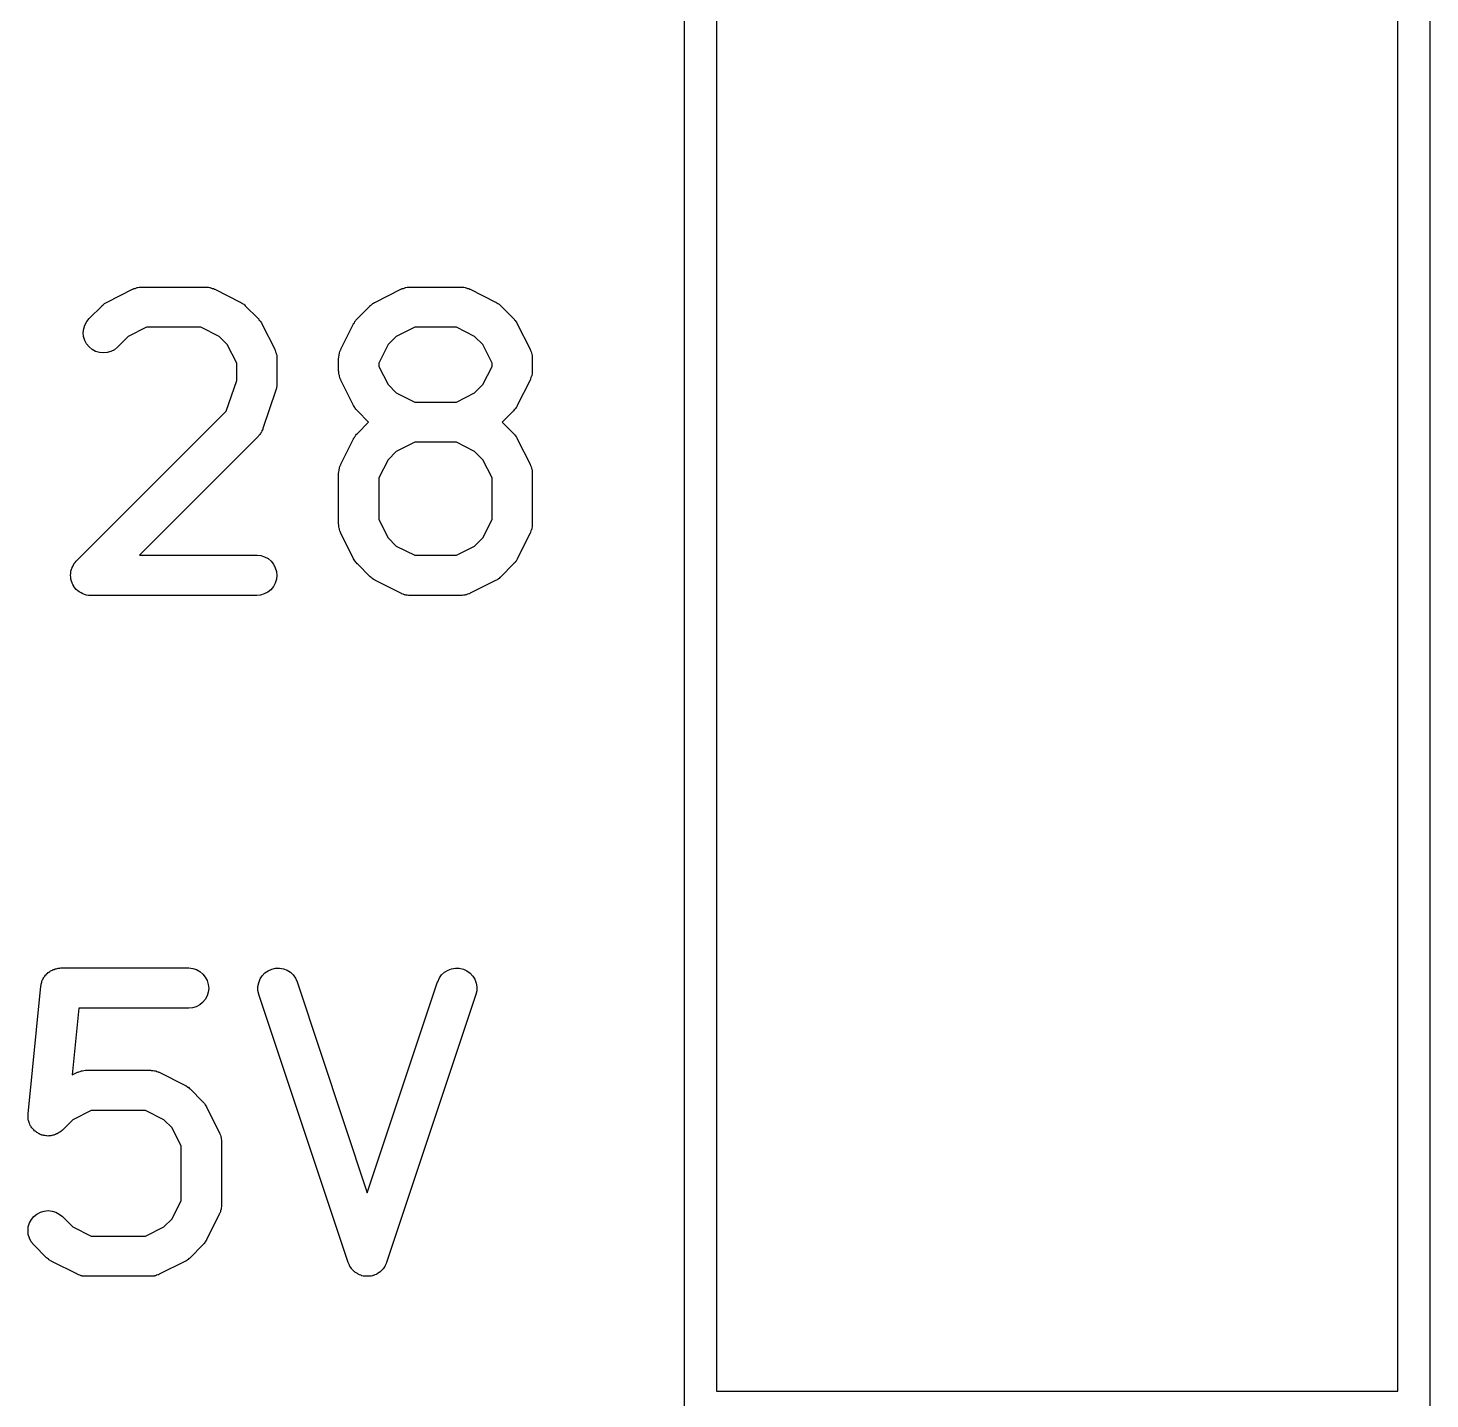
# Model space of a CAD drawing. Extents: x 96 to 150, y -148 to -38.
# Drawn here: x 129 to 134.23, y -127.98 to -122.87 of the extents above; entities that cross this region are included whole.
import ezdxf

# ---------------------------------------------------------------- set-up
doc = ezdxf.new("R2010")
doc.units = 0
doc.header["$MEASUREMENT"] = 0
doc.layers.add('BLACK', color=7, linetype='CONTINUOUS')

msp = doc.modelspace()

# ---------------------------------------------------------------- linework, layer by layer
at = {"layer": 'BLACK', "linetype": 'CONTINUOUS'}
for p, q in [((131.452, -128.013), (131.452, -115.259)), ((134.232, -115.259), (134.232, -128.013)), ((131.572, -115.316), (131.572, -127.956)), ((134.112, -127.956), (134.112, -115.316)), ((129.3, -123.893), (129.395, -123.845)), ((129.395, -123.845), (129.396, -123.845)), ((129.396, -123.845), (129.398, -123.844)), ((129.398, -123.844), (129.4, -123.843)), ((129.4, -123.843), (129.405, -123.842)), ((129.405, -123.842), (129.41, -123.84)), ((129.41, -123.84), (129.412, -123.839)), ((129.412, -123.839), (129.414, -123.839)), ((129.414, -123.839), (129.419, -123.838)), ((129.419, -123.838), (129.425, -123.838)), ((129.425, -123.838), (129.427, -123.838)), ((129.427, -123.838), (129.429, -123.837)), ((129.429, -123.837), (129.667, -123.837)), ((129.667, -123.837), (129.668, -123.837)), ((129.668, -123.837), (129.67, -123.838)), ((129.67, -123.838), (129.672, -123.838)), ((129.672, -123.838), (129.678, -123.838)), ((129.678, -123.838), (129.683, -123.839)), ((129.683, -123.839), (129.685, -123.84)), ((129.685, -123.84), (129.687, -123.84)), ((129.687, -123.84), (129.692, -123.842)), ((129.692, -123.842), (129.697, -123.843)), ((129.697, -123.843), (129.699, -123.845)), ((129.699, -123.845), (129.701, -123.845)), ((129.701, -123.845), (129.796, -123.893)), ((130.3, -123.893), (130.395, -123.845)), ((130.395, -123.845), (130.396, -123.845)), ((130.396, -123.845), (130.398, -123.844)), ((130.398, -123.844), (130.4, -123.843)), ((130.4, -123.843), (130.405, -123.842)), ((130.405, -123.842), (130.41, -123.84)), ((130.41, -123.84), (130.412, -123.839)), ((130.412, -123.839), (130.414, -123.839)), ((130.414, -123.839), (130.419, -123.838)), ((130.419, -123.838), (130.425, -123.838)), ((130.425, -123.838), (130.427, -123.838)), ((130.427, -123.838), (130.429, -123.837)), ((130.429, -123.837), (130.619, -123.837)), ((130.619, -123.837), (130.62, -123.837)), ((130.62, -123.837), (130.623, -123.838)), ((130.623, -123.838), (130.625, -123.838)), ((130.625, -123.838), (130.63, -123.838)), ((130.63, -123.838), (130.635, -123.839)), ((130.635, -123.839), (130.637, -123.84)), ((130.637, -123.84), (130.639, -123.84)), ((130.639, -123.84), (130.644, -123.842)), ((130.644, -123.842), (130.649, -123.843)), ((130.649, -123.843), (130.651, -123.845)), ((130.651, -123.845), (130.653, -123.845)), ((130.653, -123.845), (130.748, -123.893)), ((129.233, -123.955), (129.281, -123.907)), ((129.281, -123.906), (129.285, -123.904)), ((129.281, -123.907), (129.281, -123.906)), ((129.285, -123.904), (129.288, -123.901)), ((129.288, -123.901), (129.29, -123.899)), ((129.29, -123.899), (129.293, -123.897)), ((129.293, -123.897), (129.297, -123.895)), ((129.297, -123.895), (129.3, -123.893)), ((129.796, -123.893), (129.797, -123.893)), ((129.797, -123.893), (129.8, -123.896)), ((129.8, -123.896), (129.804, -123.898)), ((129.804, -123.898), (129.806, -123.9)), ((129.806, -123.9), (129.809, -123.901)), ((129.809, -123.901), (129.812, -123.904)), ((129.812, -123.904), (129.815, -123.907)), ((129.815, -123.907), (129.863, -123.955)), ((130.233, -123.955), (130.281, -123.907)), ((130.281, -123.906), (130.285, -123.904)), ((130.281, -123.907), (130.281, -123.906)), ((130.285, -123.904), (130.288, -123.901)), ((130.288, -123.901), (130.29, -123.899)), ((130.29, -123.899), (130.293, -123.897)), ((130.293, -123.897), (130.297, -123.895)), ((130.297, -123.895), (130.3, -123.893)), ((130.748, -123.893), (130.749, -123.893)), ((130.749, -123.893), (130.753, -123.896)), ((130.753, -123.896), (130.756, -123.898)), ((130.756, -123.898), (130.759, -123.9)), ((130.759, -123.9), (130.761, -123.901)), ((130.761, -123.901), (130.764, -123.904)), ((130.764, -123.904), (130.768, -123.907)), ((130.768, -123.907), (130.815, -123.955)), ((129.213, -123.993), (129.217, -123.979)), ((129.217, -123.979), (129.224, -123.966)), ((129.224, -123.966), (129.233, -123.955)), ((129.863, -123.955), (129.864, -123.955)), ((129.864, -123.955), (129.866, -123.959)), ((129.866, -123.959), (129.869, -123.962)), ((129.869, -123.962), (129.871, -123.964)), ((129.871, -123.964), (129.873, -123.967)), ((129.873, -123.967), (129.875, -123.971)), ((129.875, -123.971), (129.877, -123.974)), ((129.877, -123.974), (129.925, -124.069)), ((130.171, -124.069), (130.219, -123.974)), ((130.219, -123.973), (130.222, -123.97)), ((130.219, -123.974), (130.219, -123.973)), ((130.222, -123.97), (130.224, -123.966)), ((130.224, -123.966), (130.226, -123.963)), ((130.226, -123.963), (130.227, -123.961)), ((130.227, -123.961), (130.23, -123.958)), ((130.23, -123.958), (130.233, -123.955)), ((130.815, -123.955), (130.816, -123.955)), ((130.816, -123.955), (130.819, -123.959)), ((130.819, -123.959), (130.822, -123.962)), ((130.822, -123.962), (130.823, -123.964)), ((130.823, -123.964), (130.825, -123.967)), ((130.825, -123.967), (130.827, -123.971)), ((130.827, -123.971), (130.829, -123.974)), ((130.829, -123.974), (130.877, -124.069)), ((129.211, -124.007), (129.213, -123.993)), ((129.212, -124.022), (129.211, -124.007)), ((129.217, -124.036), (129.212, -124.022)), ((129.223, -124.049), (129.217, -124.036)), ((129.378, -124.022), (129.339, -124.061)), ((129.447, -123.987), (129.378, -124.022)), ((129.649, -123.987), (129.447, -123.987)), ((129.718, -124.022), (129.649, -123.987)), ((129.748, -124.052), (129.718, -124.022)), ((130.378, -124.022), (130.348, -124.052)), ((130.447, -123.987), (130.378, -124.022)), ((130.602, -123.987), (130.447, -123.987)), ((130.67, -124.022), (130.602, -123.987)), ((130.701, -124.052), (130.67, -124.022)), ((129.233, -124.06), (129.223, -124.049)), ((129.244, -124.07), (129.233, -124.06)), ((129.257, -124.077), (129.244, -124.07)), ((129.271, -124.081), (129.257, -124.077)), ((129.285, -124.083), (129.271, -124.081)), ((129.3, -124.081), (129.285, -124.083)), ((129.314, -124.077), (129.3, -124.081)), ((129.327, -124.071), (129.314, -124.077)), ((129.338, -124.061), (129.327, -124.071)), ((129.339, -124.061), (129.338, -124.061)), ((129.783, -124.121), (129.748, -124.052)), ((129.925, -124.069), (129.925, -124.07)), ((129.925, -124.07), (129.926, -124.072)), ((129.926, -124.072), (129.927, -124.074)), ((129.927, -124.074), (129.928, -124.079)), ((129.928, -124.079), (129.93, -124.084)), ((129.93, -124.084), (129.93, -124.086)), ((129.93, -124.086), (129.931, -124.088)), ((129.931, -124.088), (129.932, -124.093)), ((130.165, -124.087), (130.166, -124.085)), ((130.165, -124.092), (130.165, -124.087)), ((130.166, -124.083), (130.168, -124.078)), ((130.166, -124.085), (130.166, -124.083)), ((130.168, -124.078), (130.17, -124.073)), ((130.17, -124.073), (130.171, -124.071)), ((130.171, -124.071), (130.171, -124.069)), ((130.348, -124.052), (130.313, -124.121)), ((130.735, -124.121), (130.701, -124.052)), ((130.877, -124.069), (130.877, -124.07)), ((130.877, -124.07), (130.878, -124.072)), ((130.878, -124.072), (130.879, -124.074)), ((130.879, -124.074), (130.881, -124.079)), ((130.881, -124.079), (130.882, -124.084)), ((130.882, -124.084), (130.883, -124.086)), ((130.883, -124.086), (130.883, -124.088)), ((130.883, -124.088), (130.884, -124.093)), ((129.783, -124.186), (129.783, -124.121)), ((129.932, -124.093), (129.932, -124.098)), ((129.932, -124.098), (129.932, -124.101)), ((129.932, -124.101), (129.933, -124.103)), ((129.933, -124.103), (129.933, -124.198)), ((130.163, -124.102), (130.164, -124.1)), ((130.163, -124.103), (130.163, -124.102)), ((130.163, -124.15), (130.163, -124.103)), ((130.164, -124.097), (130.165, -124.092)), ((130.164, -124.1), (130.164, -124.097)), ((130.313, -124.121), (130.313, -124.133)), ((130.313, -124.133), (130.348, -124.201)), ((130.701, -124.201), (130.735, -124.133)), ((130.735, -124.133), (130.735, -124.121)), ((130.884, -124.093), (130.885, -124.098)), ((130.885, -124.098), (130.885, -124.101)), ((130.885, -124.101), (130.885, -124.103)), ((130.885, -124.103), (130.885, -124.15)), ((129.744, -124.3), (129.783, -124.186)), ((130.164, -124.153), (130.163, -124.15)), ((130.164, -124.155), (130.164, -124.153)), ((130.164, -124.16), (130.164, -124.155)), ((130.165, -124.165), (130.164, -124.16)), ((130.166, -124.167), (130.165, -124.165)), ((130.166, -124.169), (130.166, -124.167)), ((130.168, -124.174), (130.166, -124.169)), ((130.169, -124.179), (130.168, -124.174)), ((130.17, -124.181), (130.169, -124.179)), ((130.171, -124.183), (130.17, -124.181)), ((130.171, -124.184), (130.171, -124.183)), ((130.219, -124.279), (130.171, -124.184)), ((130.877, -124.184), (130.829, -124.279)), ((130.878, -124.182), (130.877, -124.184)), ((130.879, -124.18), (130.878, -124.182)), ((130.88, -124.175), (130.879, -124.18)), ((130.882, -124.17), (130.88, -124.175)), ((130.883, -124.168), (130.882, -124.17)), ((130.884, -124.161), (130.883, -124.166)), ((130.883, -124.166), (130.883, -124.168)), ((130.885, -124.156), (130.884, -124.161)), ((130.885, -124.15), (130.885, -124.152)), ((130.885, -124.152), (130.885, -124.154)), ((130.885, -124.154), (130.885, -124.156)), ((129.929, -124.222), (129.881, -124.365)), ((129.93, -124.218), (129.929, -124.222)), ((129.931, -124.214), (129.93, -124.218)), ((129.932, -124.208), (129.931, -124.211)), ((129.931, -124.211), (129.931, -124.214)), ((129.933, -124.199), (129.932, -124.203)), ((129.932, -124.203), (129.932, -124.208)), ((129.933, -124.198), (129.933, -124.199)), ((130.348, -124.201), (130.378, -124.232)), ((130.378, -124.232), (130.447, -124.266)), ((130.602, -124.266), (130.67, -124.232)), ((130.67, -124.232), (130.701, -124.201)), ((130.221, -124.283), (130.219, -124.279)), ((130.223, -124.287), (130.221, -124.283)), ((130.225, -124.289), (130.223, -124.287)), ((130.227, -124.292), (130.225, -124.289)), ((130.23, -124.295), (130.227, -124.292)), ((130.232, -124.298), (130.23, -124.295)), ((130.233, -124.299), (130.232, -124.298)), ((130.447, -124.266), (130.602, -124.266)), ((130.818, -124.295), (130.815, -124.299)), ((130.821, -124.292), (130.818, -124.295)), ((130.823, -124.29), (130.821, -124.292)), ((130.825, -124.287), (130.823, -124.29)), ((130.827, -124.284), (130.825, -124.287)), ((130.829, -124.28), (130.827, -124.284)), ((130.829, -124.279), (130.829, -124.28)), ((129.185, -124.859), (129.744, -124.3)), ((130.275, -124.341), (130.233, -124.299)), ((130.233, -124.383), (130.275, -124.341)), ((130.815, -124.299), (130.773, -124.341)), ((130.773, -124.341), (130.815, -124.383)), ((129.863, -124.394), (129.42, -124.837)), ((129.864, -124.392), (129.863, -124.394)), ((129.866, -124.391), (129.864, -124.392)), ((129.869, -124.387), (129.866, -124.391)), ((129.872, -124.383), (129.869, -124.387)), ((129.873, -124.381), (129.872, -124.383)), ((129.875, -124.379), (129.873, -124.381)), ((129.877, -124.374), (129.875, -124.379)), ((129.879, -124.37), (129.877, -124.374)), ((129.88, -124.368), (129.879, -124.37)), ((129.881, -124.366), (129.88, -124.368)), ((129.881, -124.365), (129.881, -124.366)), ((130.219, -124.402), (130.222, -124.398)), ((130.219, -124.403), (130.219, -124.402)), ((130.222, -124.398), (130.224, -124.394)), ((130.224, -124.394), (130.226, -124.392)), ((130.226, -124.392), (130.227, -124.389)), ((130.227, -124.389), (130.23, -124.386)), ((130.23, -124.386), (130.233, -124.383)), ((130.815, -124.383), (130.816, -124.384)), ((130.816, -124.384), (130.819, -124.387)), ((130.819, -124.387), (130.822, -124.39)), ((130.822, -124.39), (130.823, -124.393)), ((130.823, -124.393), (130.825, -124.395)), ((130.825, -124.395), (130.827, -124.399)), ((130.827, -124.399), (130.829, -124.403)), ((130.171, -124.498), (130.219, -124.403)), ((130.378, -124.45), (130.348, -124.481)), ((130.447, -124.416), (130.378, -124.45)), ((130.602, -124.416), (130.447, -124.416)), ((130.67, -124.45), (130.602, -124.416)), ((130.701, -124.481), (130.67, -124.45)), ((130.829, -124.403), (130.877, -124.498)), ((130.166, -124.512), (130.168, -124.507)), ((130.168, -124.507), (130.17, -124.502)), ((130.17, -124.502), (130.171, -124.5)), ((130.171, -124.5), (130.171, -124.498)), ((130.348, -124.481), (130.313, -124.549)), ((130.735, -124.549), (130.701, -124.481)), ((130.877, -124.498), (130.877, -124.499)), ((130.877, -124.499), (130.878, -124.501)), ((130.878, -124.501), (130.879, -124.503)), ((130.879, -124.503), (130.881, -124.508)), ((130.163, -124.53), (130.164, -124.528)), ((130.163, -124.531), (130.163, -124.53)), ((130.163, -124.722), (130.163, -124.531)), ((130.164, -124.526), (130.165, -124.521)), ((130.164, -124.528), (130.164, -124.526)), ((130.165, -124.516), (130.166, -124.514)), ((130.165, -124.521), (130.165, -124.516)), ((130.166, -124.514), (130.166, -124.512)), ((130.313, -124.549), (130.313, -124.704)), ((130.735, -124.704), (130.735, -124.549)), ((130.881, -124.508), (130.882, -124.513)), ((130.882, -124.513), (130.883, -124.515)), ((130.883, -124.515), (130.883, -124.517)), ((130.883, -124.517), (130.884, -124.522)), ((130.884, -124.522), (130.885, -124.527)), ((130.885, -124.527), (130.885, -124.529)), ((130.885, -124.529), (130.885, -124.531)), ((130.885, -124.531), (130.885, -124.722)), ((130.313, -124.704), (130.348, -124.773)), ((130.701, -124.773), (130.735, -124.704)), ((130.164, -124.724), (130.163, -124.722)), ((130.164, -124.726), (130.164, -124.724)), ((130.164, -124.731), (130.164, -124.726)), ((130.165, -124.736), (130.164, -124.731)), ((130.166, -124.739), (130.165, -124.736)), ((130.166, -124.741), (130.166, -124.739)), ((130.168, -124.746), (130.166, -124.741)), ((130.169, -124.75), (130.168, -124.746)), ((130.17, -124.752), (130.169, -124.75)), ((130.171, -124.755), (130.17, -124.752)), ((130.219, -124.851), (130.171, -124.755)), ((130.171, -124.755), (130.171, -124.755)), ((130.877, -124.755), (130.829, -124.851)), ((130.878, -124.753), (130.877, -124.755)), ((130.879, -124.751), (130.878, -124.753)), ((130.88, -124.747), (130.879, -124.751)), ((130.882, -124.742), (130.88, -124.747)), ((130.883, -124.74), (130.882, -124.742)), ((130.884, -124.732), (130.883, -124.737)), ((130.883, -124.737), (130.883, -124.74)), ((130.885, -124.727), (130.884, -124.732)), ((130.885, -124.722), (130.885, -124.723)), ((130.885, -124.723), (130.885, -124.725)), ((130.885, -124.725), (130.885, -124.727)), ((130.348, -124.773), (130.378, -124.803)), ((130.378, -124.803), (130.447, -124.837)), ((130.602, -124.837), (130.67, -124.803)), ((130.67, -124.803), (130.701, -124.773)), ((129.173, -124.877), (129.176, -124.871)), ((129.176, -124.87), (129.181, -124.865)), ((129.176, -124.871), (129.176, -124.87)), ((129.176, -124.871), (129.176, -124.871)), ((129.181, -124.865), (129.185, -124.859)), ((129.42, -124.837), (129.858, -124.837)), ((129.858, -124.837), (129.859, -124.837)), ((129.859, -124.837), (129.873, -124.839)), ((129.873, -124.839), (129.887, -124.843)), ((129.887, -124.843), (129.9, -124.85)), ((129.9, -124.85), (129.911, -124.86)), ((129.911, -124.86), (129.92, -124.871)), ((129.92, -124.871), (129.927, -124.884)), ((130.221, -124.854), (130.219, -124.851)), ((130.223, -124.858), (130.221, -124.854)), ((130.225, -124.86), (130.223, -124.858)), ((130.227, -124.863), (130.225, -124.86)), ((130.23, -124.866), (130.227, -124.863)), ((130.232, -124.869), (130.23, -124.866)), ((130.233, -124.87), (130.232, -124.869)), ((130.281, -124.918), (130.233, -124.87)), ((130.447, -124.837), (130.602, -124.837)), ((130.815, -124.87), (130.768, -124.918)), ((130.818, -124.867), (130.815, -124.87)), ((130.821, -124.864), (130.818, -124.867)), ((130.823, -124.861), (130.821, -124.864)), ((130.825, -124.859), (130.823, -124.861)), ((130.827, -124.855), (130.825, -124.859)), ((130.829, -124.852), (130.827, -124.855)), ((130.829, -124.851), (130.829, -124.852)), ((129.163, -124.912), (129.164, -124.905)), ((129.164, -124.919), (129.163, -124.912)), ((129.163, -124.912), (129.163, -124.912)), ((129.163, -124.912), (129.163, -124.912)), ((129.164, -124.905), (129.165, -124.898)), ((129.165, -124.926), (129.164, -124.919)), ((129.165, -124.897), (129.167, -124.89)), ((129.165, -124.898), (129.165, -124.897)), ((129.165, -124.897), (129.165, -124.897)), ((129.167, -124.89), (129.169, -124.884)), ((129.169, -124.883), (129.173, -124.877)), ((129.169, -124.884), (129.169, -124.883)), ((129.169, -124.883), (129.169, -124.883)), ((129.927, -124.884), (129.931, -124.898)), ((129.931, -124.898), (129.933, -124.913)), ((129.933, -124.913), (129.931, -124.927)), ((130.284, -124.92), (130.281, -124.918)), ((130.287, -124.923), (130.284, -124.92)), ((130.29, -124.925), (130.287, -124.923)), ((130.292, -124.927), (130.29, -124.925)), ((130.761, -124.924), (130.758, -124.926)), ((130.764, -124.921), (130.761, -124.924)), ((130.767, -124.919), (130.764, -124.921)), ((130.768, -124.918), (130.767, -124.919)), ((129.165, -124.927), (129.165, -124.926)), ((129.167, -124.934), (129.165, -124.927)), ((129.165, -124.927), (129.165, -124.927)), ((129.169, -124.94), (129.167, -124.934)), ((129.169, -124.941), (129.169, -124.94)), ((129.172, -124.947), (129.169, -124.941)), ((129.169, -124.941), (129.169, -124.941)), ((129.176, -124.953), (129.172, -124.947)), ((129.176, -124.954), (129.176, -124.953)), ((129.18, -124.959), (129.176, -124.954)), ((129.176, -124.954), (129.176, -124.954)), ((129.185, -124.965), (129.18, -124.959)), ((129.191, -124.97), (129.185, -124.965)), ((129.185, -124.965), (129.185, -124.965)), ((129.185, -124.965), (129.185, -124.965)), ((129.196, -124.974), (129.191, -124.97)), ((129.203, -124.978), (129.196, -124.974)), ((129.196, -124.974), (129.196, -124.974)), ((129.196, -124.974), (129.196, -124.974)), ((129.899, -124.975), (129.886, -124.982)), ((129.91, -124.966), (129.899, -124.975)), ((129.92, -124.954), (129.91, -124.966)), ((129.927, -124.941), (129.92, -124.954)), ((129.931, -124.927), (129.927, -124.941)), ((130.296, -124.929), (130.292, -124.927)), ((130.299, -124.931), (130.296, -124.929)), ((130.3, -124.932), (130.299, -124.931)), ((130.395, -124.979), (130.3, -124.932)), ((130.748, -124.932), (130.653, -124.979)), ((130.752, -124.93), (130.748, -124.932)), ((130.756, -124.928), (130.752, -124.93)), ((130.758, -124.926), (130.756, -124.928)), ((129.209, -124.981), (129.203, -124.978)), ((129.216, -124.984), (129.209, -124.981)), ((129.209, -124.981), (129.209, -124.981)), ((129.209, -124.981), (129.209, -124.981)), ((129.223, -124.986), (129.216, -124.984)), ((129.23, -124.987), (129.223, -124.986)), ((129.223, -124.986), (129.223, -124.986)), ((129.223, -124.986), (129.223, -124.986)), ((129.237, -124.987), (129.23, -124.987)), ((129.238, -124.987), (129.237, -124.987)), ((129.858, -124.987), (129.238, -124.987)), ((129.238, -124.987), (129.238, -124.987)), ((129.238, -124.987), (129.238, -124.987)), ((129.238, -124.987), (129.238, -124.987)), ((129.872, -124.986), (129.858, -124.987)), ((129.886, -124.982), (129.872, -124.986)), ((130.397, -124.98), (130.395, -124.979)), ((130.399, -124.981), (130.397, -124.98)), ((130.404, -124.983), (130.399, -124.981)), ((130.409, -124.985), (130.404, -124.983)), ((130.411, -124.985), (130.409, -124.985)), ((130.413, -124.986), (130.411, -124.985)), ((130.418, -124.986), (130.413, -124.986)), ((130.424, -124.987), (130.418, -124.986)), ((130.426, -124.987), (130.424, -124.987)), ((130.428, -124.987), (130.426, -124.987)), ((130.429, -124.987), (130.428, -124.987)), ((130.619, -124.987), (130.429, -124.987)), ((130.622, -124.987), (130.619, -124.987)), ((130.624, -124.987), (130.622, -124.987)), ((130.629, -124.986), (130.624, -124.987)), ((130.634, -124.986), (130.629, -124.986)), ((130.636, -124.985), (130.634, -124.986)), ((130.638, -124.985), (130.636, -124.985)), ((130.643, -124.983), (130.638, -124.985)), ((130.648, -124.982), (130.643, -124.983)), ((130.65, -124.981), (130.648, -124.982)), ((130.652, -124.98), (130.65, -124.981)), ((130.653, -124.979), (130.652, -124.98)), ((129.086, -126.39), (129.089, -126.388)), ((129.089, -126.388), (129.093, -126.386)), ((129.093, -126.386), (129.096, -126.385)), ((129.096, -126.385), (129.099, -126.383)), ((129.099, -126.383), (129.103, -126.382)), ((129.103, -126.382), (129.106, -126.38)), ((129.106, -126.38), (129.11, -126.38)), ((129.11, -126.38), (129.113, -126.379)), ((129.113, -126.379), (129.117, -126.378)), ((129.117, -126.378), (129.121, -126.378)), ((129.121, -126.378), (129.124, -126.378)), ((129.124, -126.378), (129.127, -126.377)), ((129.127, -126.377), (129.604, -126.377)), ((129.604, -126.377), (129.605, -126.377)), ((129.605, -126.377), (129.619, -126.379)), ((129.619, -126.379), (129.633, -126.383)), ((129.633, -126.383), (129.646, -126.39)), ((129.888, -126.395), (129.9, -126.387)), ((129.9, -126.387), (129.914, -126.381)), ((129.914, -126.381), (129.928, -126.378)), ((129.928, -126.378), (129.943, -126.378)), ((129.943, -126.378), (129.957, -126.38)), ((129.957, -126.38), (129.971, -126.385)), ((129.971, -126.385), (129.983, -126.393)), ((130.558, -126.393), (130.571, -126.385)), ((130.571, -126.385), (130.584, -126.38)), ((130.584, -126.38), (130.599, -126.378)), ((130.599, -126.378), (130.613, -126.378)), ((130.613, -126.378), (130.628, -126.381)), ((130.628, -126.381), (130.641, -126.387)), ((130.641, -126.387), (130.653, -126.396)), ((129.053, -126.444), (129.054, -126.441)), ((129.054, -126.437), (129.055, -126.433)), ((129.054, -126.441), (129.054, -126.437)), ((129.055, -126.433), (129.056, -126.43)), ((129.056, -126.43), (129.057, -126.427)), ((129.057, -126.427), (129.058, -126.423)), ((129.058, -126.423), (129.06, -126.42)), ((129.06, -126.42), (129.062, -126.416)), ((129.062, -126.416), (129.064, -126.413)), ((129.064, -126.413), (129.065, -126.41)), ((129.065, -126.41), (129.068, -126.407)), ((129.068, -126.407), (129.07, -126.404)), ((129.07, -126.404), (129.072, -126.402)), ((129.072, -126.402), (129.074, -126.399)), ((129.074, -126.399), (129.078, -126.397)), ((129.078, -126.397), (129.08, -126.394)), ((129.08, -126.394), (129.083, -126.392)), ((129.083, -126.392), (129.086, -126.39)), ((129.646, -126.39), (129.657, -126.4)), ((129.657, -126.4), (129.666, -126.411)), ((129.666, -126.411), (129.673, -126.424)), ((129.673, -126.424), (129.677, -126.438)), ((129.677, -126.438), (129.679, -126.453)), ((129.862, -126.446), (129.865, -126.432)), ((129.865, -126.432), (129.87, -126.418)), ((129.87, -126.418), (129.878, -126.406)), ((129.878, -126.406), (129.888, -126.395)), ((129.983, -126.393), (129.994, -126.403)), ((129.994, -126.403), (130.002, -126.415)), ((130.002, -126.415), (130.008, -126.429)), ((130.008, -126.429), (130.27, -127.215)), ((130.27, -127.215), (130.532, -126.429)), ((130.532, -126.429), (130.533, -126.428)), ((130.533, -126.428), (130.539, -126.414)), ((130.539, -126.414), (130.547, -126.403)), ((130.547, -126.403), (130.558, -126.393)), ((130.653, -126.396), (130.663, -126.407)), ((130.663, -126.407), (130.671, -126.419)), ((130.671, -126.419), (130.676, -126.433)), ((130.676, -126.433), (130.678, -126.447)), ((129.005, -126.921), (129.053, -126.445)), ((129.053, -126.445), (129.053, -126.444)), ((129.673, -126.481), (129.666, -126.494)), ((129.677, -126.467), (129.673, -126.481)), ((129.679, -126.453), (129.677, -126.467)), ((129.862, -126.461), (129.862, -126.446)), ((129.865, -126.475), (129.862, -126.461)), ((129.866, -126.476), (129.865, -126.475)), ((130.199, -127.476), (129.866, -126.476)), ((130.675, -126.476), (130.341, -127.476)), ((130.678, -126.462), (130.675, -126.476)), ((130.678, -126.447), (130.678, -126.462)), ((129.195, -126.527), (129.17, -126.776)), ((129.604, -126.527), (129.195, -126.527)), ((129.618, -126.526), (129.604, -126.527)), ((129.632, -126.522), (129.618, -126.526)), ((129.645, -126.515), (129.632, -126.522)), ((129.656, -126.506), (129.645, -126.515)), ((129.666, -126.494), (129.656, -126.506)), ((129.17, -126.776), (129.189, -126.766)), ((129.189, -126.766), (129.19, -126.766)), ((129.19, -126.766), (129.192, -126.765)), ((129.192, -126.765), (129.194, -126.764)), ((129.194, -126.764), (129.199, -126.763)), ((129.199, -126.763), (129.204, -126.761)), ((129.204, -126.761), (129.206, -126.76)), ((129.206, -126.76), (129.208, -126.76)), ((129.208, -126.76), (129.213, -126.759)), ((129.213, -126.759), (129.218, -126.758)), ((129.218, -126.758), (129.22, -126.759)), ((129.22, -126.759), (129.223, -126.758)), ((129.223, -126.758), (129.461, -126.758)), ((129.461, -126.758), (129.462, -126.758)), ((129.462, -126.758), (129.464, -126.759)), ((129.464, -126.759), (129.466, -126.759)), ((129.466, -126.759), (129.471, -126.759)), ((129.471, -126.759), (129.476, -126.76)), ((129.476, -126.76), (129.478, -126.761)), ((129.478, -126.761), (129.481, -126.761)), ((129.481, -126.761), (129.485, -126.763)), ((129.485, -126.763), (129.49, -126.764)), ((129.49, -126.764), (129.492, -126.765)), ((129.492, -126.765), (129.494, -126.766)), ((129.494, -126.766), (129.589, -126.814)), ((129.589, -126.814), (129.59, -126.814)), ((129.59, -126.814), (129.594, -126.817)), ((129.594, -126.817), (129.598, -126.819)), ((129.598, -126.819), (129.6, -126.821)), ((129.6, -126.821), (129.603, -126.822)), ((129.603, -126.822), (129.606, -126.825)), ((129.606, -126.825), (129.609, -126.828)), ((129.609, -126.828), (129.657, -126.876)), ((129.24, -126.908), (129.172, -126.943)), ((129.443, -126.908), (129.24, -126.908)), ((129.511, -126.943), (129.443, -126.908)), ((129.657, -126.876), (129.657, -126.876)), ((129.657, -126.876), (129.66, -126.88)), ((129.66, -126.88), (129.663, -126.883)), ((129.663, -126.883), (129.664, -126.885)), ((129.664, -126.885), (129.666, -126.888)), ((129.666, -126.888), (129.668, -126.891)), ((129.668, -126.891), (129.671, -126.895)), ((129.671, -126.895), (129.718, -126.99)), ((129.005, -126.925), (129.005, -126.921)), ((129.005, -126.928), (129.005, -126.925)), ((129.005, -126.932), (129.005, -126.928)), ((129.005, -126.936), (129.005, -126.932)), ((129.006, -126.939), (129.005, -126.936)), ((129.006, -126.943), (129.006, -126.939)), ((129.007, -126.946), (129.006, -126.943)), ((129.008, -126.95), (129.007, -126.946)), ((129.009, -126.953), (129.008, -126.95)), ((129.01, -126.957), (129.009, -126.953)), ((129.012, -126.96), (129.01, -126.957)), ((129.013, -126.964), (129.012, -126.96)), ((129.172, -126.943), (129.133, -126.982)), ((129.542, -126.973), (129.511, -126.943)), ((129.015, -126.967), (129.013, -126.964)), ((129.017, -126.97), (129.015, -126.967)), ((129.019, -126.973), (129.017, -126.97)), ((129.022, -126.976), (129.019, -126.973)), ((129.024, -126.978), (129.022, -126.976)), ((129.026, -126.981), (129.024, -126.978)), ((129.029, -126.984), (129.026, -126.981)), ((129.032, -126.986), (129.029, -126.984)), ((129.035, -126.988), (129.032, -126.986)), ((129.038, -126.991), (129.035, -126.988)), ((129.041, -126.992), (129.038, -126.991)), ((129.044, -126.994), (129.041, -126.992)), ((129.047, -126.996), (129.044, -126.994)), ((129.05, -126.998), (129.047, -126.996)), ((129.054, -126.999), (129.05, -126.998)), ((129.057, -127), (129.054, -126.999)), ((129.061, -127.001), (129.057, -127)), ((129.064, -127.002), (129.061, -127.001)), ((129.068, -127.002), (129.064, -127.002)), ((129.072, -127.003), (129.068, -127.002)), ((129.075, -127.003), (129.072, -127.003)), ((129.079, -127.004), (129.075, -127.003)), ((129.083, -127.003), (129.079, -127.004)), ((129.086, -127.003), (129.083, -127.003)), ((129.09, -127.003), (129.086, -127.003)), ((129.094, -127.002), (129.09, -127.003)), ((129.097, -127.001), (129.094, -127.002)), ((129.101, -127.001), (129.097, -127.001)), ((129.104, -126.999), (129.101, -127.001)), ((129.108, -126.998), (129.104, -126.999)), ((129.111, -126.996), (129.108, -126.998)), ((129.114, -126.995), (129.111, -126.996)), ((129.117, -126.993), (129.114, -126.995)), ((129.121, -126.991), (129.117, -126.993)), ((129.123, -126.989), (129.121, -126.991)), ((129.127, -126.987), (129.123, -126.989)), ((129.129, -126.985), (129.127, -126.987)), ((129.132, -126.982), (129.129, -126.985)), ((129.133, -126.982), (129.132, -126.982)), ((129.576, -127.042), (129.542, -126.973)), ((129.718, -126.99), (129.719, -126.991)), ((129.719, -126.991), (129.719, -126.993)), ((129.719, -126.993), (129.72, -126.995)), ((129.72, -126.995), (129.722, -127)), ((129.722, -127), (129.724, -127.005)), ((129.724, -127.005), (129.724, -127.007)), ((129.724, -127.007), (129.725, -127.009)), ((129.725, -127.009), (129.725, -127.014)), ((129.725, -127.014), (129.726, -127.019)), ((129.576, -127.244), (129.576, -127.042)), ((129.726, -127.019), (129.726, -127.022)), ((129.726, -127.022), (129.726, -127.024)), ((129.726, -127.024), (129.726, -127.262)), ((129.542, -127.313), (129.576, -127.244)), ((129.725, -127.277), (129.724, -127.28)), ((129.726, -127.267), (129.725, -127.272)), ((129.725, -127.272), (129.725, -127.277)), ((129.726, -127.262), (129.726, -127.263)), ((129.726, -127.263), (129.726, -127.265)), ((129.726, -127.265), (129.726, -127.267)), ((129.006, -127.342), (129.011, -127.328)), ((129.011, -127.328), (129.018, -127.315)), ((129.018, -127.315), (129.027, -127.304)), ((129.027, -127.304), (129.038, -127.295)), ((129.038, -127.295), (129.051, -127.288)), ((129.051, -127.288), (129.065, -127.284)), ((129.065, -127.284), (129.08, -127.282)), ((129.08, -127.282), (129.095, -127.284)), ((129.095, -127.284), (129.109, -127.288)), ((129.109, -127.288), (129.121, -127.295)), ((129.121, -127.295), (129.133, -127.304)), ((129.133, -127.304), (129.172, -127.343)), ((129.511, -127.343), (129.542, -127.313)), ((129.718, -127.295), (129.671, -127.391)), ((129.719, -127.293), (129.718, -127.295)), ((129.72, -127.291), (129.719, -127.293)), ((129.722, -127.287), (129.72, -127.291)), ((129.723, -127.282), (129.722, -127.287)), ((129.724, -127.28), (129.723, -127.282)), ((129.005, -127.356), (129.006, -127.342)), ((129.006, -127.371), (129.005, -127.356)), ((129.01, -127.385), (129.006, -127.371)), ((129.172, -127.343), (129.24, -127.377)), ((129.24, -127.377), (129.443, -127.377)), ((129.443, -127.377), (129.511, -127.343)), ((129.017, -127.398), (129.01, -127.385)), ((129.026, -127.409), (129.017, -127.398)), ((129.027, -127.41), (129.026, -127.409)), ((129.074, -127.458), (129.027, -127.41)), ((129.657, -127.41), (129.609, -127.458)), ((129.659, -127.407), (129.657, -127.41)), ((129.662, -127.404), (129.659, -127.407)), ((129.664, -127.401), (129.662, -127.404)), ((129.666, -127.399), (129.664, -127.401)), ((129.668, -127.395), (129.666, -127.399)), ((129.67, -127.392), (129.668, -127.395)), ((129.671, -127.391), (129.67, -127.392)), ((129.078, -127.46), (129.074, -127.458)), ((129.081, -127.463), (129.078, -127.46)), ((129.083, -127.465), (129.081, -127.463)), ((129.086, -127.467), (129.083, -127.465)), ((129.089, -127.469), (129.086, -127.467)), ((129.093, -127.471), (129.089, -127.469)), ((129.094, -127.472), (129.093, -127.471)), ((129.189, -127.519), (129.094, -127.472)), ((129.589, -127.472), (129.494, -127.519)), ((129.593, -127.47), (129.589, -127.472)), ((129.597, -127.468), (129.593, -127.47)), ((129.599, -127.466), (129.597, -127.468)), ((129.602, -127.464), (129.599, -127.466)), ((129.605, -127.461), (129.602, -127.464)), ((129.608, -127.459), (129.605, -127.461)), ((129.609, -127.458), (129.608, -127.459)), ((130.201, -127.481), (130.199, -127.476)), ((130.203, -127.486), (130.201, -127.481)), ((130.204, -127.488), (130.203, -127.486)), ((130.339, -127.482), (130.337, -127.487)), ((130.341, -127.477), (130.339, -127.482)), ((130.341, -127.476), (130.341, -127.477)), ((129.191, -127.52), (129.189, -127.519)), ((129.193, -127.521), (129.191, -127.52)), ((129.198, -127.523), (129.193, -127.521)), ((129.203, -127.525), (129.198, -127.523)), ((129.205, -127.525), (129.203, -127.525)), ((129.207, -127.526), (129.205, -127.525)), ((129.212, -127.526), (129.207, -127.526)), ((129.217, -127.527), (129.212, -127.526)), ((129.219, -127.527), (129.217, -127.527)), ((129.222, -127.527), (129.219, -127.527)), ((129.223, -127.527), (129.222, -127.527)), ((129.461, -127.527), (129.223, -127.527)), ((129.463, -127.527), (129.461, -127.527)), ((129.465, -127.527), (129.463, -127.527)), ((129.47, -127.526), (129.465, -127.527)), ((129.475, -127.526), (129.47, -127.526)), ((129.477, -127.525), (129.475, -127.526)), ((129.48, -127.525), (129.477, -127.525)), ((129.484, -127.523), (129.48, -127.525)), ((129.489, -127.522), (129.484, -127.523)), ((129.491, -127.521), (129.489, -127.522)), ((129.493, -127.52), (129.491, -127.521)), ((129.494, -127.519), (129.493, -127.52)), ((130.205, -127.489), (130.204, -127.488)), ((130.208, -127.494), (130.205, -127.489)), ((130.211, -127.498), (130.208, -127.494)), ((130.212, -127.5), (130.211, -127.498)), ((130.213, -127.501), (130.212, -127.5)), ((130.217, -127.505), (130.213, -127.501)), ((130.221, -127.509), (130.217, -127.505)), ((130.223, -127.51), (130.221, -127.509)), ((130.224, -127.512), (130.223, -127.51)), ((130.228, -127.514), (130.224, -127.512)), ((130.233, -127.517), (130.228, -127.514)), ((130.235, -127.518), (130.233, -127.517)), ((130.236, -127.519), (130.235, -127.518)), ((130.241, -127.521), (130.236, -127.519)), ((130.246, -127.523), (130.241, -127.521)), ((130.248, -127.524), (130.246, -127.523)), ((130.25, -127.525), (130.248, -127.524)), ((130.255, -127.526), (130.25, -127.525)), ((130.26, -127.527), (130.255, -127.526)), ((130.262, -127.527), (130.26, -127.527)), ((130.264, -127.527), (130.262, -127.527)), ((130.27, -127.527), (130.264, -127.527)), ((130.275, -127.527), (130.27, -127.527)), ((130.277, -127.527), (130.275, -127.527)), ((130.279, -127.527), (130.277, -127.527)), ((130.284, -127.526), (130.279, -127.527)), ((130.289, -127.525), (130.284, -127.526)), ((130.291, -127.524), (130.289, -127.525)), ((130.293, -127.524), (130.291, -127.524)), ((130.298, -127.522), (130.293, -127.524)), ((130.303, -127.52), (130.298, -127.522)), ((130.305, -127.519), (130.303, -127.52)), ((130.307, -127.518), (130.305, -127.519)), ((130.311, -127.515), (130.307, -127.518)), ((130.315, -127.512), (130.311, -127.515)), ((130.317, -127.511), (130.315, -127.512)), ((130.319, -127.509), (130.317, -127.511)), ((130.322, -127.506), (130.319, -127.509)), ((130.326, -127.502), (130.322, -127.506)), ((130.328, -127.5), (130.326, -127.502)), ((130.329, -127.499), (130.328, -127.5)), ((130.332, -127.495), (130.329, -127.499)), ((130.335, -127.49), (130.332, -127.495)), ((130.336, -127.488), (130.335, -127.49)), ((130.337, -127.487), (130.336, -127.488)), ((131.572, -127.956), (134.112, -127.956))]:
    msp.add_line(p, q, dxfattribs=at)

doc.saveas('drawing.dxf')
